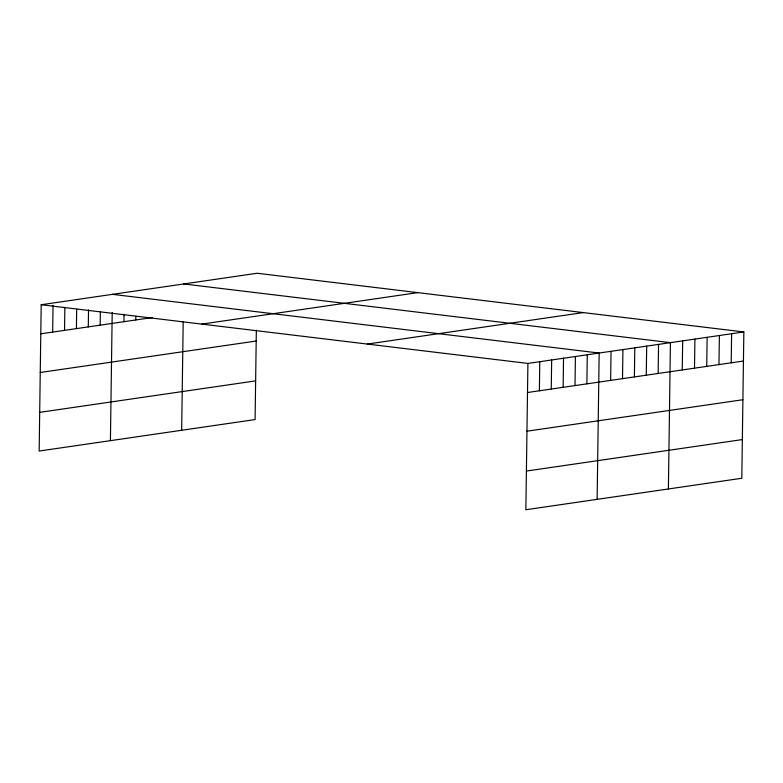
<?xml version="1.0" encoding="UTF-8"?>
<svg xmlns="http://www.w3.org/2000/svg" width="783" height="783" viewBox="0 0 783 783"><rect width="100%" height="100%" fill="white"/><g stroke="black" fill="none" stroke-linecap="round" stroke-linejoin="round"><path stroke-width="1.17" d="M743.85 331.953L527.908 363.429L525.863 509.743L741.804 478.266L743.85 331.953L257.137 273.257L41.196 304.734L39.15 451.047L255.092 419.571L256.344 330.142M52.667 332.08L53.038 305.419M64.539 330.348L64.862 307.327M76.421 328.615L76.685 309.226M88.293 326.883L88.528 309.921M100.175 325.151L100.361 311.83M110.413 440.663L112.204 312.515M123.929 321.696L124.027 314.423M135.802 319.963L135.851 316.322M181.676 430.278L183.193 321.5M539.379 390.776L539.781 361.697M551.252 389.043L551.663 359.965M563.134 387.311L563.535 358.232M575.006 385.579L575.417 356.5M586.888 383.846L587.289 354.768M597.126 499.358L599.171 353.045L112.458 294.339M610.642 380.391L611.043 351.313M622.514 378.659L622.925 349.58M634.396 376.926L634.798 347.848M646.269 375.194L646.68 346.115M658.151 373.462L658.552 344.383M668.388 488.974L670.434 342.651L183.711 283.955M682.257 369.948L682.668 340.869M694.501 368.167L694.903 339.088M706.736 366.385L707.137 337.307M718.97 364.594L719.381 335.516M731.205 362.813L731.616 333.734M40.785 333.812L152.431 317.536M201.808 324.103L417.75 292.627M40.246 372.493L256.188 341.026M367.296 344.06L583.237 312.583M39.688 412.357L255.63 380.881M527.497 392.508L743.449 361.032M526.959 431.198L742.901 399.721M526.401 471.053L742.343 439.576M41.196 304.734L527.908 363.429"/></g></svg>
